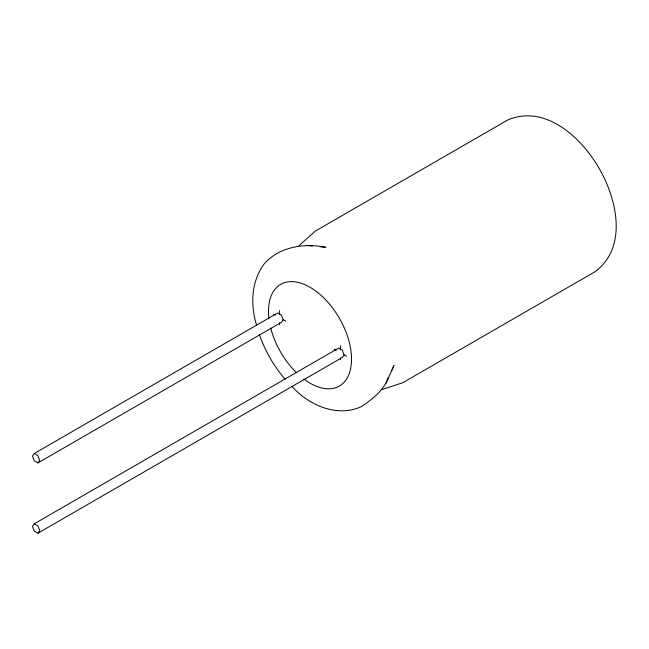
<?xml version="1.0" encoding="UTF-8"?>
<svg xmlns="http://www.w3.org/2000/svg" width="649" height="649" viewBox="0 0 649 649"><rect width="100%" height="100%" fill="white"/><g stroke="black" fill="none" stroke-linecap="round" stroke-linejoin="round"><path stroke-width="0.97" d="M291.993 386.504C308.827 405.187 336.945 417.761 361.331 406.655C372.275 399.354 383.535 390.414 388.451 377.791L386.974 379.162M391.801 370.392L394.016 365.492L385.985 383.259M34.275 453.505L32.45 456.101L34.275 460.806L37.926 462.915L281.406 322.342L283.232 319.746L281.406 315.041L277.756 312.932L34.275 453.505L37.926 455.614L39.751 460.319L37.926 462.915M34.275 523.792L32.45 526.388L34.275 531.093L37.926 533.202L342.283 357.485L344.108 354.889L342.283 350.184L338.624 348.075L34.275 523.792L37.926 525.901L39.751 530.606L37.926 533.202M299.116 245.557L315.317 231.085L507.786 119.96C545.387 103.954 581.634 137.75 599.076 168.326C616.834 198.716 627.981 247.001 595.311 271.566L402.842 382.691L382.212 389.481M320.444 246.79L325.79 247.326C304.324 242.823 278.827 246.75 263.965 264.175C251.163 281.682 250.295 305.014 256.582 325.181M306.393 245.403L312.356 245.995M273.497 314.124L275.233 315.13M283.061 319.649L285.665 321.158M334.365 349.267L336.101 350.273M343.929 354.792L346.542 356.293M285.138 379.267C273.927 366.255 265.084 350.947 259.422 334.73M340.449 345.755L340.449 349.77M340.449 357.802L340.449 359.814M279.581 310.611L279.581 314.627M279.581 322.658L279.581 324.67M268.97 318.659A58.71 33.894 60 0 1 307.951 286.136A58.71 33.894 60 0 1 351.482 361.542A58.71 33.894 60 0 1 303.829 379.032M296.512 372.745A58.71 33.894 60 0 1 270.763 328.143"/></g></svg>
